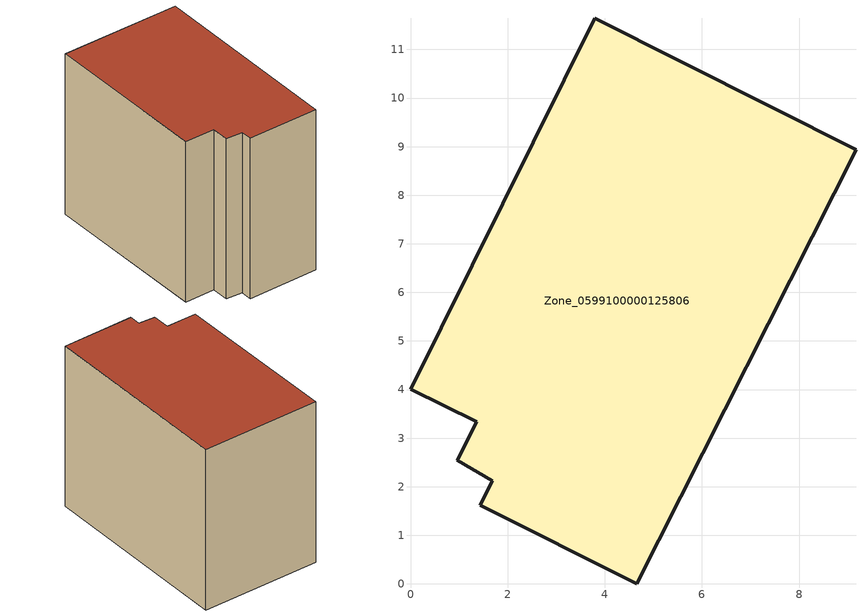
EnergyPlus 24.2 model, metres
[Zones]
Zone_0599100000125806
 floor ground (C_G): 9.17,8.93 4.65,0 1.44,1.62 1.68,2.12 0.97,2.55 1.36,3.33 0,4.01 3.79,11.65 z0
 wall outside (C_F): 4.65,0 9.17,8.93 3.79,11.65 0,4.01 1.36,3.33 0.97,2.55 1.68,2.12 1.44,1.62 4.65,0 z0:8.42
 roof outside (C_R): 1.36,3.33 0.97,2.55 1.68,2.12 1.44,1.62 4.65,0 9.17,8.93 3.79,11.65 0,4.01 z8.42
[BUILDING]
Pand.0599100000125806: North Axis=0; Terrain=City; Loads Convergence Tolerance Value=0.04; Temperature Convergence Tolerance Value=0.4; Solar Distribution=FullExterior; Maximum Number of Warmup Days=25; Minimum Number of Warmup Days=1
[Site:Location]
Rotterdam.The.Hague.AP_ZH_NLD Design_Conditions: Latitude=51.96; Longitude=4.45; Time Zone=1; Elevation=-4.5
[SITE:GROUNDTEMPERATURE:BUILDINGSURFACE]
18, 18, 18, 18, 18, 18, 18, 18, 18, 18, 18, 18
[MATERIAL] Thermal Absorptance=0.9; Solar Absorptance=0.7; Visible Absorptance=0.7
Name | Roughness | Thickness | Conductivity | Density | Specific Heat
G.TI.1992-2005 | MediumSmooth | 0.15 | 0.06 | 540 | 1210
F.TI.1992-2005 | Rough | 0.3 | 0.12 | 1920 | 840
R.TI.1992-2005 | MediumRough | 0.2 | 0.08 | 1500 | 1000
[CONSTRUCTION]
C_G: G.TI.1992-2005
C_F: F.TI.1992-2005
C_R: R.TI.1992-2005
[ZONE]
Zone_0599100000125806: Type=1; Multiplier=1; Ceiling Height=Autocalculate; Volume=Autocalculate; Floor Area=autocalculate; Part of Total Floor Area=Yes
[ZONEINFILTRATION:DESIGNFLOWRATE]
Infil_Zone_0599100000125806: Zone or ZoneList or Space or SpaceList=Zone_0599100000125806; Schedule=AlwaysOn; Design Flow Rate Calculation Method=Flow/Area; Flow Rate per Floor Area=0.0015; Constant Term Coefficient=1; Temperature Term Coefficient=0; Velocity Term Coefficient=0; Velocity Squared Term Coefficient=0
[HVACTEMPLATE:ZONE:IDEALLOADSAIRSYSTEM]
Zone_0599100000125806: Maximum Heating Supply Air Temperature=50; Minimum Cooling Supply Air Temperature=13; Maximum Heating Supply Air Humidity Ratio=0.0156; Minimum Cooling Supply Air Humidity Ratio=0.0077; Heating Limit=NoLimit; Cooling Limit=NoLimit; Dehumidification Control Type=ConstantSensibleHeatRatio; Cooling Sensible Heat Ratio=0.7; Dehumidification Setpoint=60; Humidification Control Type=None; Humidification Setpoint=30; Outdoor Air Method=None; Outdoor Air Flow Rate per Person=0.00944; Outdoor Air Flow Rate per Zone Floor Area=0; Outdoor Air Flow Rate per Zone=0; Demand Controlled Ventilation Type=None; Outdoor Air Economizer Type=NoEconomizer; Heat Recovery Type=None; Sensible Heat Recovery Effectiveness=0.7; Latent Heat Recovery Effectiveness=0.65
[ZONECONTROL:THERMOSTAT]
ThermostatControl_Zone_0599100000125806: Zone or ZoneList=Zone_0599100000125806; Control Type Schedule=DualSetpointControlType; Control 1=Thermostat_Zone_0599100000125806; Temperature Difference Between Cutout And Setpoint=0
[THERMOSTATSETPOINT:DUALSETPOINT]
Thermostat_Zone_0599100000125806: Heating Setpoint Temperature Schedule=HeatingSetpoint_Zone_0599100000125806; Cooling Setpoint Temperature Schedule=CoolingSetpoint_Zone_0599100000125806
[SCHEDULE:COMPACT]
HeatingSetpoint_Zone_0599100000125806: Through: 12/31, For: AllDays, Until: 24:00, 21
CoolingSetpoint_Zone_0599100000125806: Through: 12/31, For: AllDays, Until: 24:00, 24
DualSetpointControlType: Through: 12/31, For: AllDays, Until: 24:00, 4
AlwaysOn: Through: 12/31, For: AllDays, Until: 24:00, 1
